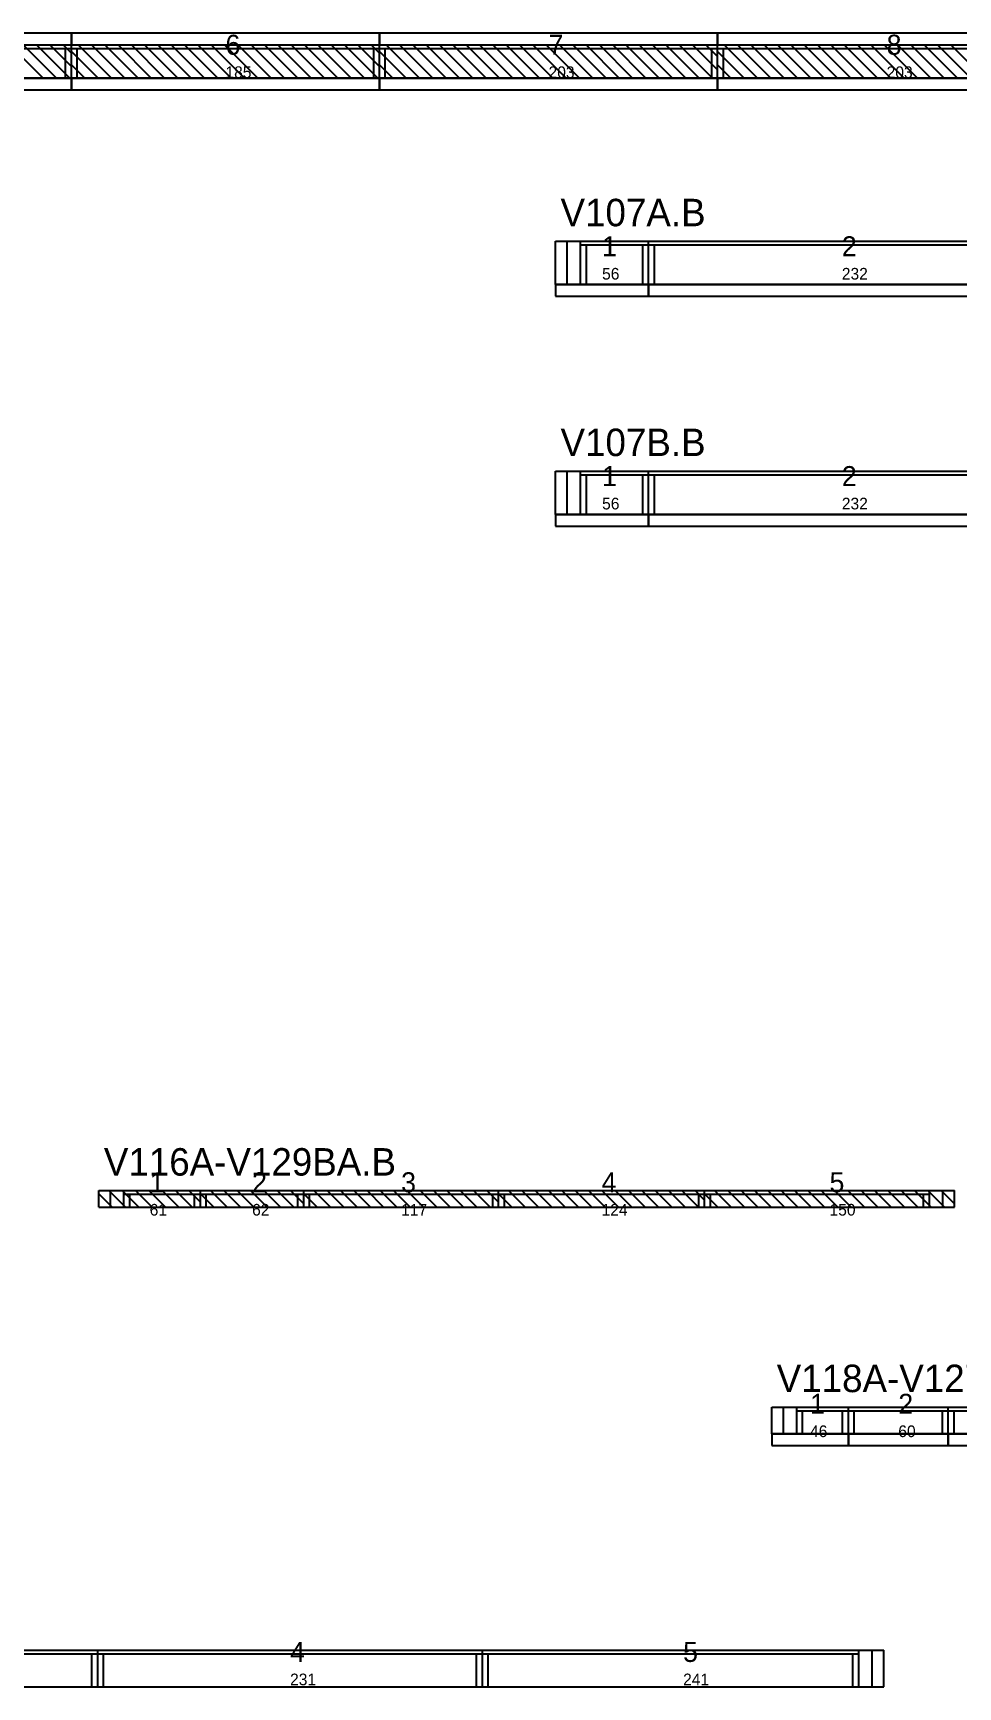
# Model space of a CAD drawing. Header units: metres. Extents: x -10 to 74425, y -2037 to 26.
# Drawn here: x 68322 to 68877, y -1988 to -995 of the extents above; entities that cross this region are included whole.
import ezdxf

# ---------------------------------------------------------------- set-up
doc = ezdxf.new("R2010")
doc.units = ezdxf.units.M
doc.layers.add('VIGAS', color=7, linetype='Continuous')

msp = doc.modelspace()

# ---------------------------------------------------------------- linework, layer by layer
at = {"layer": 'VIGAS'}
for p, q in [((68175.6, -1002), (68344.6, -1002)), ((68327.6, -1022), (68307.6, -1002)), ((68335.6, -1022), (68315.6, -1002)), ((68343.6, -1022), (68323.6, -1002)), ((68344.6, -1015), (68331.6, -1002)), ((68344.6, -1007), (68339.6, -1002)), ((68344.6, -1022), (68344.6, -1002)), ((68344.6, -1022), (68344.6, -1002)), ((68344.6, -1002), (68529.6, -1002)), ((68344.6, -1022), (68344.6, -1002)), ((68344.6, -1022), (68344.6, -1002)), ((68344.6, -1022), (68344.6, -1002)), ((68368.6, -1022), (68348.6, -1002)), ((68376.6, -1022), (68356.6, -1002)), ((68384.6, -1022), (68364.6, -1002)), ((68392.6, -1022), (68372.6, -1002)), ((68400.6, -1022), (68380.6, -1002)), ((68408.6, -1022), (68388.6, -1002)), ((68416.6, -1022), (68396.6, -1002)), ((68424.6, -1022), (68404.6, -1002)), ((68432.6, -1022), (68412.6, -1002)), ((68440.6, -1022), (68420.6, -1002)), ((68448.6, -1022), (68428.6, -1002)), ((68456.6, -1022), (68436.6, -1002)), ((68464.6, -1022), (68444.6, -1002)), ((68472.6, -1022), (68452.6, -1002)), ((68480.6, -1022), (68460.6, -1002)), ((68488.6, -1022), (68468.6, -1002)), ((68496.6, -1022), (68476.6, -1002)), ((68504.6, -1022), (68484.6, -1002)), ((68512.6, -1022), (68492.6, -1002)), ((68520.6, -1022), (68500.6, -1002)), ((68528.6, -1022), (68508.6, -1002)), ((68529.6, -1015), (68516.6, -1002)), ((68529.6, -1007), (68524.6, -1002)), ((68529.6, -1022), (68529.6, -1002)), ((68529.6, -1022), (68529.6, -1002)), ((68529.6, -1002), (68732.6, -1002)), ((68529.6, -1022), (68529.6, -1002)), ((68529.6, -1022), (68529.6, -1002)), ((68529.6, -1022), (68529.6, -1002)), ((68553.6, -1022), (68533.6, -1002)), ((68561.6, -1022), (68541.6, -1002)), ((68569.6, -1022), (68549.6, -1002)), ((68577.6, -1022), (68557.6, -1002)), ((68585.6, -1022), (68565.6, -1002)), ((68593.6, -1022), (68573.6, -1002)), ((68601.6, -1022), (68581.6, -1002)), ((68609.6, -1022), (68589.6, -1002)), ((68617.6, -1022), (68597.6, -1002)), ((68625.6, -1022), (68605.6, -1002)), ((68633.6, -1022), (68613.6, -1002)), ((68641.6, -1022), (68621.6, -1002)), ((68649.6, -1022), (68629.6, -1002)), ((68657.6, -1022), (68637.6, -1002)), ((68665.6, -1022), (68645.6, -1002)), ((68673.6, -1022), (68653.6, -1002)), ((68681.6, -1022), (68661.6, -1002)), ((68689.6, -1022), (68669.6, -1002)), ((68697.6, -1022), (68677.6, -1002)), ((68705.6, -1022), (68685.6, -1002)), ((68713.6, -1022), (68693.6, -1002)), ((68721.6, -1022), (68701.6, -1002)), ((68729.6, -1022), (68709.6, -1002)), ((68732.6, -1017), (68717.6, -1002)), ((68732.6, -1009), (68725.6, -1002)), ((68732.6, -1022), (68732.6, -1002)), ((68732.6, -1022), (68732.6, -1002)), ((68732.6, -1002), (68935.6, -1002)), ((68732.6, -1022), (68732.6, -1002)), ((68732.6, -1022), (68732.6, -1002)), ((68732.6, -1022), (68732.6, -1002)), ((68756.6, -1022), (68736.6, -1002)), ((68764.6, -1022), (68744.6, -1002)), ((68772.6, -1022), (68752.6, -1002)), ((68780.6, -1022), (68760.6, -1002)), ((68788.6, -1022), (68768.6, -1002)), ((68796.6, -1022), (68776.6, -1002)), ((68804.6, -1022), (68784.6, -1002)), ((68812.6, -1022), (68792.6, -1002)), ((68820.6, -1022), (68800.6, -1002)), ((68828.6, -1022), (68808.6, -1002)), ((68836.6, -1022), (68816.6, -1002)), ((68844.6, -1022), (68824.6, -1002)), ((68852.6, -1022), (68832.6, -1002)), ((68860.6, -1022), (68840.6, -1002)), ((68868.6, -1022), (68848.6, -1002)), ((68876.6, -1022), (68856.6, -1002)), ((68884.6, -1022), (68864.6, -1002)), ((68892.6, -1022), (68872.6, -1002)), ((68175.6, -1004.2), (68344.6, -1004.2)), ((68341.1, -1022), (68341.1, -1004.2)), ((68344.6, -1004.2), (68529.6, -1004.2)), ((68360.6, -1022), (68344.6, -1006)), ((68348.1, -1022), (68348.1, -1004.2)), ((68526.1, -1022), (68526.1, -1004.2)), ((68529.6, -1004.2), (68732.6, -1004.2)), ((68545.6, -1022), (68529.6, -1006)), ((68533.1, -1022), (68533.1, -1004.2)), ((68729.1, -1022), (68729.1, -1004.2)), ((68732.6, -1004.2), (68935.6, -1004.2)), ((68748.6, -1022), (68732.6, -1006)), ((68736.1, -1022), (68736.1, -1004.2)), ((68175.6, -1022), (68344.6, -1022)), ((68341.1, -1022), (68344.6, -1022)), ((68352.6, -1022), (68344.6, -1014)), ((68344.6, -1022), (68529.6, -1022)), ((68344.6, -1022), (68348.1, -1022)), ((68344.6, -1022), (68344.6, -1022)), ((68526.1, -1022), (68529.6, -1022)), ((68537.6, -1022), (68529.6, -1014)), ((68529.6, -1022), (68732.6, -1022)), ((68529.6, -1022), (68533.1, -1022)), ((68529.6, -1022), (68529.6, -1022)), ((68729.1, -1022), (68732.6, -1022)), ((68740.6, -1022), (68732.6, -1014)), ((68732.6, -1022), (68935.6, -1022)), ((68732.6, -1022), (68736.1, -1022)), ((68732.6, -1022), (68732.6, -1022)), ((68635.3, -1120), (68691.2, -1120)), ((68635.3, -1146), (68635.3, -1120)), ((68642.3, -1146), (68642.3, -1120)), ((68650.3, -1146), (68650.3, -1120)), ((68691.2, -1146), (68691.2, -1120)), ((68691.2, -1146), (68691.2, -1120)), ((68691.2, -1120), (68923.2, -1120)), ((68691.2, -1146), (68691.2, -1120)), ((68691.2, -1146), (68691.2, -1120)), ((68691.2, -1146), (68691.2, -1120)), ((68650.3, -1122.2), (68691.2, -1122.2)), ((68653.8, -1146), (68653.8, -1122.2)), ((68687.7, -1146), (68687.7, -1122.2)), ((68691.2, -1122.2), (68923.2, -1122.2)), ((68694.7, -1146), (68694.7, -1122.2)), ((68635.3, -1146), (68691.2, -1146)), ((68650.3, -1146), (68653.8, -1146)), ((68687.7, -1146), (68691.2, -1146)), ((68691.2, -1146), (68923.2, -1146)), ((68691.2, -1146), (68694.7, -1146)), ((68635.3, -1258), (68691.2, -1258)), ((68635.3, -1284), (68635.3, -1258)), ((68642.3, -1284), (68642.3, -1258)), ((68650.3, -1284), (68650.3, -1258)), ((68650.3, -1260.2), (68691.2, -1260.2)), ((68653.8, -1284), (68653.8, -1260.2)), ((68687.7, -1284), (68687.7, -1260.2)), ((68691.2, -1284), (68691.2, -1258)), ((68691.2, -1284), (68691.2, -1258)), ((68691.2, -1258), (68923.2, -1258)), ((68691.2, -1284), (68691.2, -1258)), ((68691.2, -1284), (68691.2, -1258)), ((68691.2, -1284), (68691.2, -1258)), ((68691.2, -1260.2), (68923.2, -1260.2)), ((68694.7, -1284), (68694.7, -1260.2)), ((68635.3, -1284), (68691.2, -1284)), ((68650.3, -1284), (68653.8, -1284)), ((68687.7, -1284), (68691.2, -1284)), ((68691.2, -1284), (68923.2, -1284)), ((68691.2, -1284), (68694.7, -1284)), ((68361.1, -1690), (68422.1, -1690)), ((68361.1, -1700), (68361.1, -1690)), ((68369.1, -1700), (68361.1, -1692)), ((68377.1, -1700), (68367.1, -1690)), ((68368.1, -1700), (68368.1, -1690)), ((68385.1, -1700), (68375.1, -1690)), ((68376.1, -1700), (68376.1, -1690)), ((68376.1, -1692.2), (68422.1, -1692.2)), ((68379.6, -1700), (68379.6, -1692.2)), ((68393.1, -1700), (68383.1, -1690)), ((68401.1, -1700), (68391.1, -1690)), ((68409.1, -1700), (68399.1, -1690)), ((68417.1, -1700), (68407.1, -1690)), ((68422.1, -1697), (68415.1, -1690)), ((68418.6, -1700), (68418.6, -1692.2)), ((68422.1, -1700), (68422.1, -1690)), ((68422.1, -1700), (68422.1, -1690)), ((68422.1, -1690), (68484.1, -1690)), ((68422.1, -1700), (68422.1, -1690)), ((68422.1, -1700), (68422.1, -1690)), ((68422.1, -1700), (68422.1, -1690)), ((68430.1, -1700), (68422.1, -1692)), ((68422.1, -1692.2), (68484.1, -1692.2)), ((68425.6, -1700), (68425.6, -1692.2)), ((68438.1, -1700), (68428.1, -1690)), ((68446.1, -1700), (68436.1, -1690)), ((68454.1, -1700), (68444.1, -1690)), ((68462.1, -1700), (68452.1, -1690)), ((68470.1, -1700), (68460.1, -1690)), ((68478.1, -1700), (68468.1, -1690)), ((68484.1, -1698), (68476.1, -1690)), ((68480.6, -1700), (68480.6, -1692.2)), ((68484.1, -1700), (68484.1, -1690)), ((68484.1, -1700), (68484.1, -1690)), ((68484.1, -1690), (68601.1, -1690)), ((68484.1, -1700), (68484.1, -1690)), ((68484.1, -1700), (68484.1, -1690)), ((68484.1, -1700), (68484.1, -1690)), ((68484.1, -1690), (68484.1, -1690)), ((68492.1, -1700), (68484.1, -1692)), ((68484.1, -1692.2), (68601.1, -1692.2)), ((68487.6, -1700), (68487.6, -1692.2)), ((68500.1, -1700), (68490.1, -1690)), ((68508.1, -1700), (68498.1, -1690)), ((68516.1, -1700), (68506.1, -1690)), ((68524.1, -1700), (68514.1, -1690)), ((68532.1, -1700), (68522.1, -1690)), ((68540.1, -1700), (68530.1, -1690)), ((68548.1, -1700), (68538.1, -1690)), ((68556.1, -1700), (68546.1, -1690)), ((68564.1, -1700), (68554.1, -1690)), ((68572.1, -1700), (68562.1, -1690)), ((68580.1, -1700), (68570.1, -1690)), ((68588.1, -1700), (68578.1, -1690)), ((68596.1, -1700), (68586.1, -1690)), ((68601.1, -1697), (68594.1, -1690)), ((68597.6, -1700), (68597.6, -1692.2)), ((68601.1, -1700), (68601.1, -1690)), ((68601.1, -1700), (68601.1, -1690)), ((68601.1, -1690), (68724.8, -1690)), ((68601.1, -1700), (68601.1, -1690)), ((68601.1, -1700), (68601.1, -1690)), ((68601.1, -1700), (68601.1, -1690)), ((68609.1, -1700), (68601.1, -1692)), ((68601.1, -1692.2), (68724.8, -1692.2)), ((68604.6, -1700), (68604.6, -1692.2)), ((68617.1, -1700), (68607.1, -1690)), ((68625.1, -1700), (68615.1, -1690)), ((68633.1, -1700), (68623.1, -1690)), ((68641.1, -1700), (68631.1, -1690)), ((68649.1, -1700), (68639.1, -1690)), ((68657.1, -1700), (68647.1, -1690)), ((68665.1, -1700), (68655.1, -1690)), ((68673.1, -1700), (68663.1, -1690)), ((68681.1, -1700), (68671.1, -1690)), ((68689.1, -1700), (68679.1, -1690)), ((68697.1, -1700), (68687.1, -1690)), ((68705.1, -1700), (68695.1, -1690)), ((68713.1, -1700), (68703.1, -1690)), ((68721.1, -1700), (68711.1, -1690)), ((68724.8, -1695.7), (68719.1, -1690)), ((68721.3, -1700), (68721.3, -1692.2)), ((68724.8, -1700), (68724.8, -1690)), ((68724.8, -1700), (68724.8, -1690)), ((68724.8, -1690), (68874.8, -1690)), ((68724.8, -1700), (68724.8, -1690)), ((68724.8, -1700), (68724.8, -1690)), ((68724.8, -1700), (68724.8, -1690)), ((68732.8, -1700), (68724.8, -1692)), ((68724.8, -1692.2), (68859.8, -1692.2)), ((68728.3, -1700), (68728.3, -1692.2)), ((68740.8, -1700), (68730.8, -1690)), ((68748.8, -1700), (68738.8, -1690)), ((68756.8, -1700), (68746.8, -1690)), ((68764.8, -1700), (68754.8, -1690)), ((68772.8, -1700), (68762.8, -1690)), ((68780.8, -1700), (68770.8, -1690)), ((68788.8, -1700), (68778.8, -1690)), ((68796.8, -1700), (68786.8, -1690)), ((68804.8, -1700), (68794.8, -1690)), ((68812.8, -1700), (68802.8, -1690)), ((68820.8, -1700), (68810.8, -1690)), ((68828.8, -1700), (68818.8, -1690)), ((68836.8, -1700), (68826.8, -1690)), ((68844.8, -1700), (68834.8, -1690)), ((68852.8, -1700), (68842.8, -1690)), ((68860.8, -1700), (68850.8, -1690)), ((68856.3, -1700), (68856.3, -1692.2)), ((68868.8, -1700), (68858.8, -1690)), ((68859.8, -1700), (68859.8, -1690)), ((68874.8, -1698), (68866.8, -1690)), ((68867.8, -1700), (68867.8, -1690)), ((68874.8, -1700), (68874.8, -1690)), ((68874.8, -1690), (68874.8, -1690)), ((68361.1, -1700), (68422.1, -1700)), ((68361.1, -1700), (68361.1, -1700)), ((68376.1, -1700), (68379.6, -1700)), ((68418.6, -1700), (68422.1, -1700)), ((68422.1, -1700), (68484.1, -1700)), ((68422.1, -1700), (68425.6, -1700)), ((68422.1, -1700), (68422.1, -1700)), ((68480.6, -1700), (68484.1, -1700)), ((68484.1, -1700), (68601.1, -1700)), ((68484.1, -1700), (68487.6, -1700)), ((68484.1, -1700), (68484.1, -1700)), ((68597.6, -1700), (68601.1, -1700)), ((68601.1, -1700), (68724.8, -1700)), ((68601.1, -1700), (68604.6, -1700)), ((68601.1, -1700), (68601.1, -1700)), ((68721.3, -1700), (68724.8, -1700)), ((68724.8, -1700), (68874.8, -1700)), ((68724.8, -1700), (68728.3, -1700)), ((68724.8, -1700), (68724.8, -1700)), ((68856.3, -1700), (68859.8, -1700)), ((68765.1, -1820), (68811.1, -1820)), ((68765.1, -1836), (68765.1, -1820)), ((68772.1, -1836), (68772.1, -1820)), ((68780.1, -1836), (68780.1, -1820)), ((68780.1, -1822.2), (68811.1, -1822.2)), ((68783.6, -1836), (68783.6, -1822.2)), ((68807.6, -1836), (68807.6, -1822.2)), ((68811.1, -1836), (68811.1, -1820)), ((68811.1, -1836), (68811.1, -1820)), ((68811.1, -1820), (68871.1, -1820)), ((68811.1, -1836), (68811.1, -1820)), ((68811.1, -1836), (68811.1, -1820)), ((68811.1, -1836), (68811.1, -1820)), ((68811.1, -1822.2), (68871.1, -1822.2)), ((68814.6, -1836), (68814.6, -1822.2)), ((68867.6, -1836), (68867.6, -1822.2)), ((68871.1, -1836), (68871.1, -1820)), ((68871.1, -1836), (68871.1, -1820)), ((68871.1, -1820), (68932.1, -1820)), ((68871.1, -1836), (68871.1, -1820)), ((68871.1, -1836), (68871.1, -1820)), ((68871.1, -1836), (68871.1, -1820)), ((68871.1, -1822.2), (68932.1, -1822.2)), ((68874.6, -1836), (68874.6, -1822.2)), ((68765.1, -1836), (68811.1, -1836)), ((68780.1, -1836), (68783.6, -1836)), ((68807.6, -1836), (68811.1, -1836)), ((68811.1, -1836), (68871.1, -1836)), ((68811.1, -1836), (68814.6, -1836)), ((68867.6, -1836), (68871.1, -1836)), ((68871.1, -1836), (68932.1, -1836)), ((68871.1, -1836), (68874.6, -1836)), ((68139.4, -1966), (68360.4, -1966)), ((68360.4, -1988), (68360.4, -1966)), ((68360.4, -1988), (68360.4, -1966)), ((68360.4, -1966), (68591.4, -1966)), ((68360.4, -1988), (68360.4, -1966)), ((68360.4, -1988), (68360.4, -1966)), ((68360.4, -1988), (68360.4, -1966)), ((68591.4, -1988), (68591.4, -1966)), ((68591.4, -1988), (68591.4, -1966)), ((68591.4, -1966), (68832.4, -1966)), ((68591.4, -1988), (68591.4, -1966)), ((68591.4, -1988), (68591.4, -1966)), ((68591.4, -1988), (68591.4, -1966)), ((68817.4, -1988), (68817.4, -1966)), ((68825.4, -1988), (68825.4, -1966)), ((68832.4, -1988), (68832.4, -1966)), ((68139.4, -1968.2), (68360.4, -1968.2)), ((68356.9, -1988), (68356.9, -1968.2)), ((68360.4, -1968.2), (68591.4, -1968.2)), ((68363.9, -1988), (68363.9, -1968.2)), ((68587.9, -1988), (68587.9, -1968.2)), ((68591.4, -1968.2), (68817.4, -1968.2)), ((68594.9, -1988), (68594.9, -1968.2)), ((68813.9, -1988), (68813.9, -1968.2)), ((68139.4, -1988), (68360.4, -1988)), ((68356.9, -1988), (68360.4, -1988)), ((68360.4, -1988), (68591.4, -1988)), ((68360.4, -1988), (68363.9, -1988)), ((68587.9, -1988), (68591.4, -1988)), ((68591.4, -1988), (68832.4, -1988)), ((68591.4, -1988), (68594.9, -1988)), ((68813.9, -1988), (68817.4, -1988))]:
    msp.add_line(p, q, dxfattribs=at)
for points in [[(68175.6, -1002), (68344.6, -1002), (68344.6, -995), (68175.6, -995)], [(68344.6, -1002), (68529.6, -1002), (68529.6, -995), (68344.6, -995)], [(68529.6, -1002), (68732.6, -1002), (68732.6, -995), (68529.6, -995)], [(68732.6, -1002), (68935.6, -1002), (68935.6, -995), (68732.6, -995)], [(68175.6, -1029), (68344.6, -1029), (68344.6, -1022), (68175.6, -1022)], [(68344.6, -1029), (68529.6, -1029), (68529.6, -1022), (68344.6, -1022)], [(68529.6, -1029), (68732.6, -1029), (68732.6, -1022), (68529.6, -1022)], [(68732.6, -1029), (68935.6, -1029), (68935.6, -1022), (68732.6, -1022)], [(68635.3, -1153), (68691.2, -1153), (68691.2, -1146), (68635.3, -1146)], [(68691.2, -1153), (68923.2, -1153), (68923.2, -1146), (68691.2, -1146)], [(68635.3, -1291), (68691.2, -1291), (68691.2, -1284), (68635.3, -1284)], [(68691.2, -1291), (68923.2, -1291), (68923.2, -1284), (68691.2, -1284)], [(68765.1, -1843), (68811.1, -1843), (68811.1, -1836), (68765.1, -1836)], [(68811.1, -1843), (68871.1, -1843), (68871.1, -1836), (68811.1, -1836)], [(68871.1, -1843), (68932.1, -1843), (68932.1, -1836), (68871.1, -1836)]]:
    msp.add_lwpolyline(points, close=True, dxfattribs=at)

# ---------------------------------------------------------------- texts
for s, height, p in [('6', 12, (68437.1, -1008)), ('7', 12, (68631.1, -1008)), ('8', 12, (68834.1, -1008)), ('185', 7, (68437.1, -1022)), ('203', 7, (68631.1, -1022)), ('203', 7, (68834.1, -1022)), ('V107A.B', 16.5, (68638.3, -1111)), ('1', 12, (68663.25, -1129)), ('2', 12, (68807.2, -1129)), ('56', 7, (68663.25, -1143)), ('232', 7, (68807.2, -1143)), ('V107B.B', 16.5, (68638.3, -1249)), ('1', 12, (68663.25, -1267)), ('2', 12, (68807.2, -1267)), ('56', 7, (68663.25, -1281)), ('232', 7, (68807.2, -1281)), ('V116A-V129BA.B', 16.5, (68364.1, -1681)), ('1', 12, (68391.6, -1691)), ('2', 12, (68453.1, -1691)), ('3', 12, (68542.6, -1691)), ('4', 12, (68662.95, -1691)), ('5', 12, (68799.8, -1691)), ('61', 7, (68391.6, -1705)), ('62', 7, (68453.1, -1705)), ('117', 7, (68542.6, -1705)), ('124', 7, (68662.95, -1705)), ('150', 7, (68799.8, -1705)), ('V118A-V127A.B', 16.5, (68768.1, -1811)), ('1', 12, (68788.1, -1824)), ('2', 12, (68841.1, -1824)), ('46', 7, (68788.1, -1838)), ('60', 7, (68841.1, -1838)), ('4', 12, (68475.9, -1973)), ('5', 12, (68711.9, -1973)), ('231', 7, (68475.9, -1987)), ('241', 7, (68711.9, -1987))]:
    msp.add_text(s, height=height, dxfattribs=at).set_placement(p)

doc.saveas('drawing.dxf')
